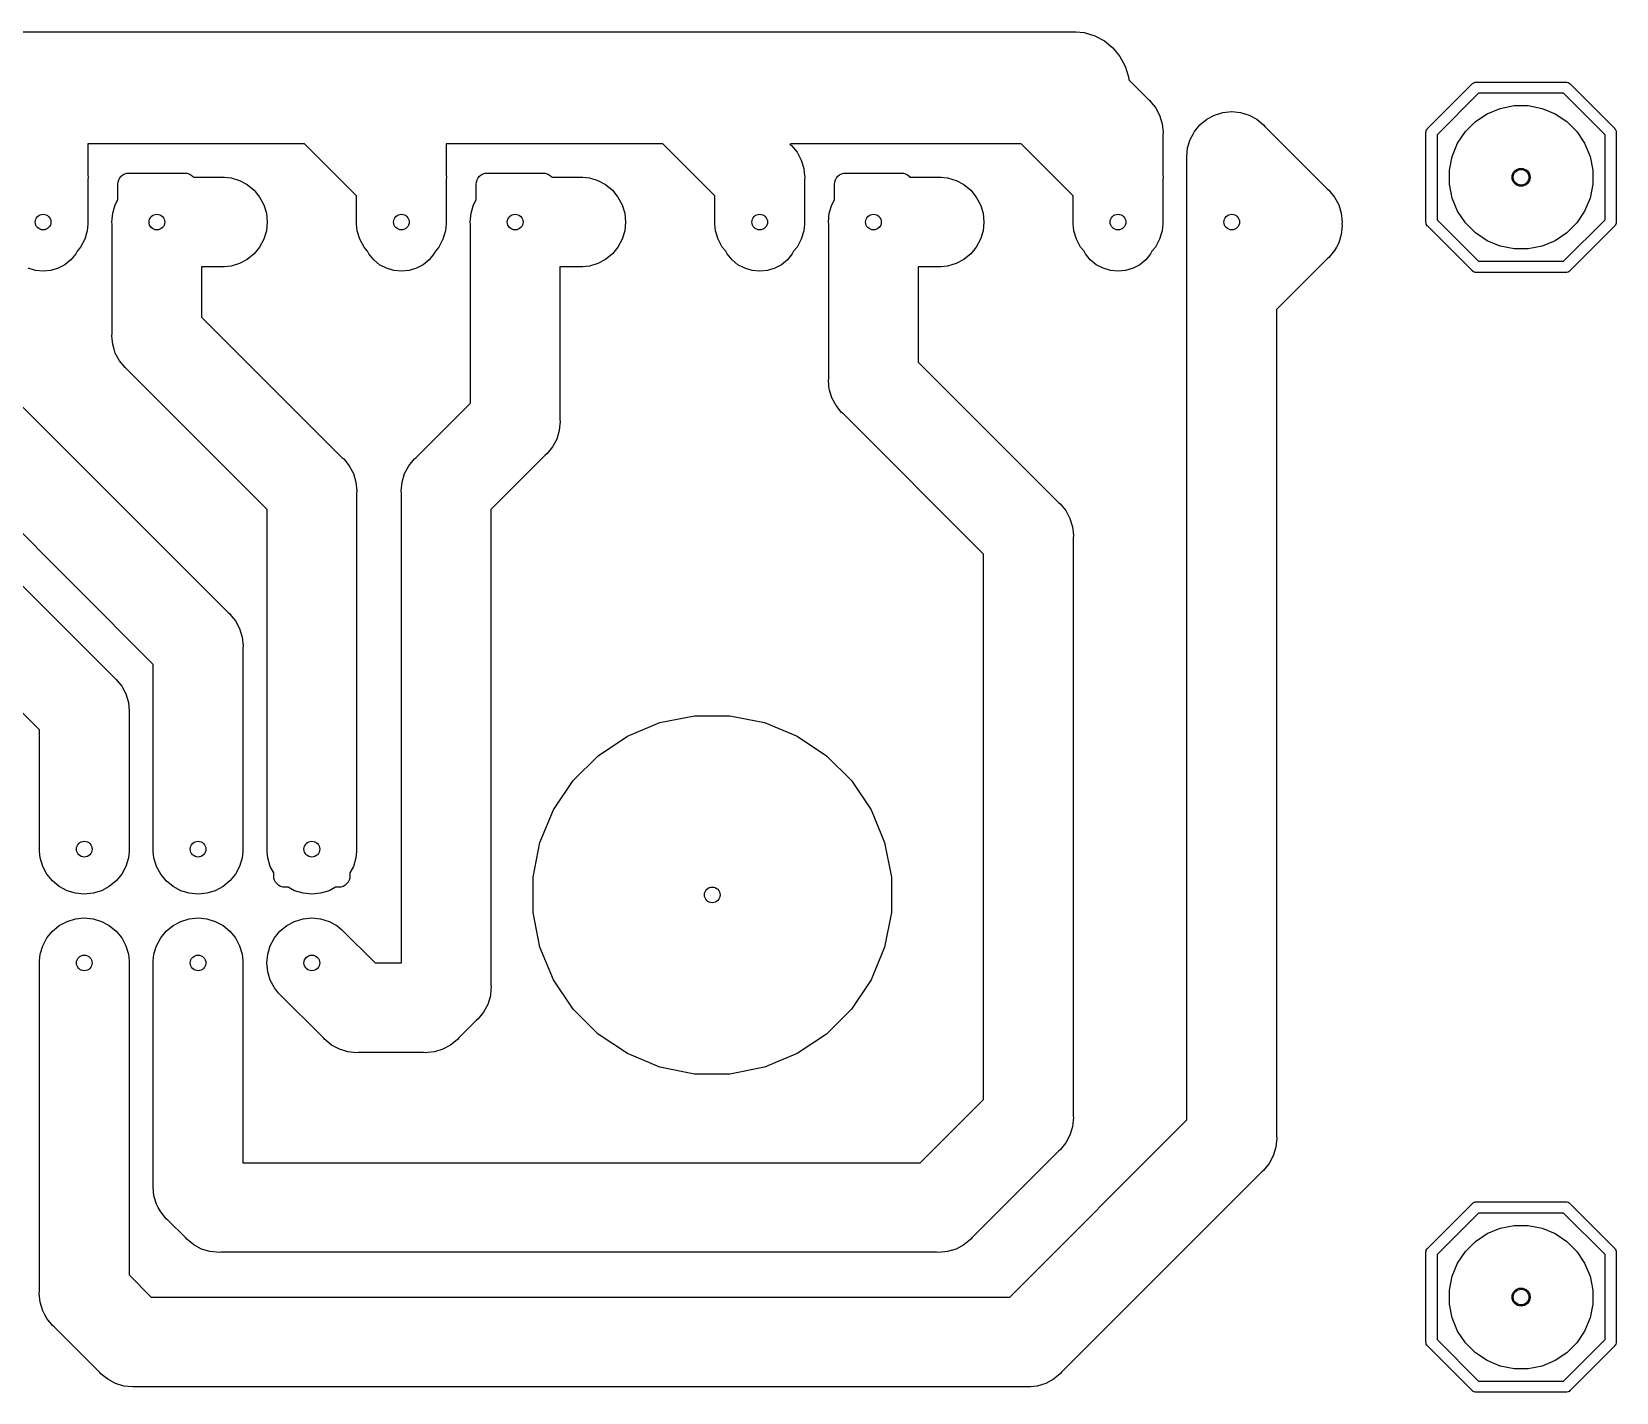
# Model space of a CAD drawing. Extents: x 124.9 to 192.1, y -88.1 to -57.8.
# Drawn here: x 156.75 to 192.13, y -88.13 to -57.75 of the extents above; entities that cross this region are included whole.
import ezdxf

# ---------------------------------------------------------------- set-up
doc = ezdxf.new("R2010")
doc.units = 0
doc.layers.add('BLACK', color=7, linetype='CONTINUOUS')

msp = doc.modelspace()

# ---------------------------------------------------------------- linework, layer by layer
at = {"layer": 'BLACK', "linetype": 'CONTINUOUS'}
for p, q in [((133.939, -57.75), (180.061, -57.75)), ((180.061, -57.75), (180.245, -57.7681)), ((180.245, -57.7681), (180.481, -57.8396)), ((180.481, -57.8396), (180.698, -57.9556)), ((180.698, -57.9556), (180.888, -58.1118)), ((180.888, -58.1118), (181.044, -58.3022)), ((181.044, -58.3022), (181.16, -58.5193)), ((181.16, -58.5193), (181.232, -58.755)), ((181.232, -58.755), (181.239, -58.8246)), ((181.239, -58.8246), (181.672, -59.2582)), ((187.916, -59.9073), (188.907, -58.9159)), ((188.907, -58.9159), (188.911, -58.9112)), ((188.911, -58.9112), (188.916, -58.9073)), ((188.916, -58.9073), (188.93, -58.8956)), ((188.916, -58.9073), (188.916, -58.9073)), ((188.93, -58.8956), (188.952, -58.884)), ((188.952, -58.884), (188.975, -58.8768)), ((188.975, -58.8768), (188.994, -58.875)), ((188.994, -58.875), (189, -58.8744)), ((188.994, -58.875), (188.994, -58.875)), ((189, -58.8744), (189.006, -58.875)), ((189.006, -58.875), (190.994, -58.875)), ((190.994, -58.875), (191, -58.8744)), ((191, -58.8744), (191.006, -58.875)), ((191.006, -58.875), (191.006, -58.875)), ((191.006, -58.875), (191.025, -58.8768)), ((191.025, -58.8768), (191.048, -58.884)), ((191.048, -58.884), (191.07, -58.8956)), ((191.07, -58.8956), (191.089, -58.9112)), ((191.089, -58.9112), (191.093, -58.916)), ((191.093, -58.916), (192.084, -59.9073)), ((181.672, -59.2582), (181.711, -59.2895)), ((181.711, -59.2895), (181.742, -59.3276)), ((181.742, -59.3276), (181.835, -59.4417)), ((189.052, -59.125), (188.125, -60.0518)), ((190.948, -59.125), (189.052, -59.125)), ((189.533, -59.4615), (189.842, -59.4)), ((189.842, -59.4), (190.158, -59.4)), ((190.158, -59.4), (190.467, -59.4615)), ((191.875, -60.0518), (190.948, -59.125)), ((181.835, -59.4417), (181.928, -59.6155)), ((181.928, -59.6155), (181.986, -59.804)), ((182.829, -59.8295), (182.982, -59.7045)), ((182.982, -59.7045), (183.155, -59.6117)), ((183.155, -59.6117), (183.253, -59.5821)), ((183.253, -59.5821), (183.344, -59.5545)), ((183.344, -59.5545), (183.54, -59.5352)), ((183.54, -59.5352), (183.736, -59.5545)), ((183.736, -59.5545), (183.925, -59.6117)), ((183.925, -59.6117), (184.098, -59.7045)), ((184.098, -59.7045), (184.251, -59.8295)), ((188.757, -59.9801), (188.98, -59.7572)), ((188.98, -59.7572), (189.242, -59.5821)), ((189.242, -59.5821), (189.533, -59.4615)), ((190.467, -59.4615), (190.758, -59.5821)), ((190.758, -59.5821), (191.02, -59.7572)), ((191.02, -59.7572), (191.243, -59.9801)), ((181.986, -59.804), (182.005, -60)), ((182.005, -60), (182, -60.0491)), ((182, -60.0491), (182, -60.9509)), ((182.612, -60.1555), (182.682, -60.0245)), ((182.682, -60.0245), (182.705, -59.9817)), ((182.705, -59.9817), (182.829, -59.8295)), ((184.251, -59.8295), (184.282, -59.8676)), ((184.282, -59.8676), (185.672, -61.2582)), ((187.874, -60), (187.877, -59.9755)), ((187.875, -60.0061), (187.874, -60)), ((187.875, -61.9939), (187.875, -60.0061)), ((187.877, -59.9755), (187.884, -59.9519)), ((187.884, -59.9519), (187.896, -59.9302)), ((187.896, -59.9302), (187.907, -59.9159)), ((187.907, -59.9159), (187.911, -59.9112)), ((187.907, -59.9159), (187.907, -59.9159)), ((187.911, -59.9112), (187.916, -59.9073)), ((188.125, -60.0518), (188.125, -61.9482)), ((188.582, -60.2421), (188.757, -59.9801)), ((191.243, -59.9801), (191.418, -60.2421)), ((191.875, -61.9482), (191.875, -60.0518)), ((192.084, -59.9073), (192.089, -59.9112)), ((192.089, -59.9112), (192.093, -59.9159)), ((192.093, -59.9159), (192.093, -59.9159)), ((192.093, -59.9159), (192.1, -59.9245)), ((192.1, -59.9245), (192.104, -59.9302)), ((192.104, -59.9302), (192.116, -59.9519)), ((192.116, -59.9519), (192.123, -59.9755)), ((192.123, -59.9755), (192.125, -59.9939)), ((192.125, -59.9939), (192.125, -59.9939)), ((192.125, -59.9939), (192.126, -60)), ((192.126, -60), (192.125, -60.0061)), ((192.125, -60.0061), (192.125, -61.9939)), ((162.836, -60.25), (158, -60.25)), ((158, -60.25), (158, -60.9509)), ((164, -61.4142), (162.836, -60.25)), ((170.836, -60.25), (166, -60.25)), ((166, -60.25), (166, -60.9509)), ((172, -61.4142), (170.836, -60.25)), ((173.703, -60.25), (173.673, -60.259)), ((173.673, -60.259), (173.711, -60.2895)), ((178.836, -60.25), (173.703, -60.25)), ((173.711, -60.2895), (173.835, -60.4417)), ((173.835, -60.4417), (173.928, -60.6155)), ((180, -61.4142), (178.836, -60.25)), ((182.535, -60.54), (182.554, -60.344)), ((182.554, -60.344), (182.612, -60.1555)), ((188.461, -60.5333), (188.582, -60.2421)), ((191.418, -60.2421), (191.539, -60.5333)), ((173.928, -60.6155), (173.986, -60.804)), ((173.986, -60.804), (173.995, -60.905)), ((182.54, -60.5891), (182.535, -60.54)), ((182.54, -61.9509), (182.54, -60.5891)), ((188.4, -60.8424), (188.461, -60.5333)), ((188.4, -61.1576), (188.4, -60.8424)), ((191.539, -60.5333), (191.6, -60.8424)), ((191.6, -60.8424), (191.6, -61.1576)), ((158, -60.9509), (158.005, -61)), ((158.005, -61), (158, -61.0491)), ((158, -61.0491), (158, -62.0491)), ((158.67, -61.155), (158.675, -61.1062)), ((158.67, -61.5063), (158.67, -61.155)), ((158.675, -61.1062), (158.689, -61.0593)), ((158.689, -61.0593), (158.712, -61.0161)), ((158.712, -61.0161), (158.743, -60.9782)), ((158.743, -60.9782), (158.781, -60.9471)), ((158.781, -60.9471), (158.824, -60.924)), ((158.824, -60.924), (158.871, -60.9098)), ((158.871, -60.9098), (158.92, -60.905)), ((158.92, -60.905), (160.16, -60.905)), ((160.16, -60.905), (160.209, -60.9098)), ((160.209, -60.9098), (160.256, -60.924)), ((160.256, -60.924), (160.299, -60.9471)), ((160.299, -60.9471), (160.337, -60.9782)), ((160.337, -60.9782), (160.355, -61)), ((160.355, -61), (161.049, -61)), ((161.049, -61), (161.196, -61.0145)), ((161.196, -61.0145), (161.385, -61.0717)), ((161.385, -61.0717), (161.558, -61.1645)), ((161.558, -61.1645), (161.711, -61.2895)), ((166, -60.9509), (166.005, -61)), ((166.005, -61), (166, -61.0491)), ((166, -61.0491), (166, -62.0491)), ((166.67, -61.155), (166.675, -61.1062)), ((166.67, -61.5063), (166.67, -61.155)), ((166.675, -61.1062), (166.689, -61.0593)), ((166.689, -61.0593), (166.712, -61.0161)), ((166.712, -61.0161), (166.743, -60.9782)), ((166.743, -60.9782), (166.781, -60.9471)), ((166.781, -60.9471), (166.824, -60.924)), ((166.824, -60.924), (166.871, -60.9098)), ((166.871, -60.9098), (166.92, -60.905)), ((166.92, -60.905), (168.16, -60.905)), ((168.16, -60.905), (168.209, -60.9098)), ((168.209, -60.9098), (168.256, -60.924)), ((168.256, -60.924), (168.299, -60.9471)), ((168.299, -60.9471), (168.337, -60.9782)), ((168.337, -60.9782), (168.355, -61)), ((168.355, -61), (169.049, -61)), ((169.049, -61), (169.196, -61.0145)), ((169.196, -61.0145), (169.385, -61.0717)), ((169.385, -61.0717), (169.558, -61.1645)), ((169.558, -61.1645), (169.711, -61.2895)), ((173.995, -60.905), (174.005, -61)), ((174.005, -61), (174, -61.0491)), ((174, -61.0491), (174, -62.0491)), ((174.67, -61.155), (174.675, -61.1062)), ((174.67, -61.5063), (174.67, -61.155)), ((174.675, -61.1062), (174.689, -61.0593)), ((174.689, -61.0593), (174.712, -61.0161)), ((174.712, -61.0161), (174.743, -60.9782)), ((174.743, -60.9782), (174.781, -60.9471)), ((174.781, -60.9471), (174.824, -60.924)), ((174.824, -60.924), (174.871, -60.9098)), ((174.871, -60.9098), (174.92, -60.905)), ((174.92, -60.905), (176.16, -60.905)), ((176.16, -60.905), (176.209, -60.9098)), ((176.209, -60.9098), (176.256, -60.924)), ((176.256, -60.924), (176.299, -60.9471)), ((176.299, -60.9471), (176.337, -60.9782)), ((176.337, -60.9782), (176.355, -61)), ((176.355, -61), (177.049, -61)), ((177.049, -61), (177.196, -61.0145)), ((177.196, -61.0145), (177.385, -61.0717)), ((177.385, -61.0717), (177.558, -61.1645)), ((177.558, -61.1645), (177.711, -61.2895)), ((182, -60.9509), (182.005, -61)), ((182.005, -61), (182, -61.0491)), ((182, -61.0491), (182, -62.0491)), ((188.461, -61.4667), (188.4, -61.1576)), ((191.6, -61.1576), (191.539, -61.4667)), ((158.612, -61.6155), (158.67, -61.5063)), ((161.711, -61.2895), (161.835, -61.4417)), ((161.835, -61.4417), (161.928, -61.6155)), ((164, -62.0491), (164, -61.4142)), ((166.612, -61.6155), (166.67, -61.5063)), ((169.711, -61.2895), (169.835, -61.4417)), ((169.835, -61.4417), (169.928, -61.6155)), ((172, -62.0491), (172, -61.4142)), ((174.612, -61.6155), (174.67, -61.5063)), ((177.711, -61.2895), (177.835, -61.4417)), ((177.835, -61.4417), (177.928, -61.6155)), ((180, -62.0491), (180, -61.4142)), ((185.672, -61.2582), (185.711, -61.2895)), ((185.711, -61.2895), (185.835, -61.4417)), ((185.835, -61.4417), (185.928, -61.6155)), ((188.582, -61.7579), (188.461, -61.4667)), ((191.539, -61.4667), (191.418, -61.7579)), ((158.535, -62), (158.554, -61.804)), ((158.554, -61.804), (158.612, -61.6155)), ((161.928, -61.6155), (161.986, -61.804)), ((161.986, -61.804), (162.005, -62)), ((166.535, -62), (166.554, -61.804)), ((166.554, -61.804), (166.612, -61.6155)), ((169.928, -61.6155), (169.986, -61.804)), ((169.986, -61.804), (170.005, -62)), ((174.535, -62), (174.554, -61.804)), ((174.554, -61.804), (174.612, -61.6155)), ((177.928, -61.6155), (177.986, -61.804)), ((177.986, -61.804), (178.005, -62)), ((185.928, -61.6155), (185.986, -61.804)), ((185.986, -61.804), (186.005, -62)), ((188.757, -62.0199), (188.582, -61.7579)), ((191.418, -61.7579), (191.243, -62.0199)), ((157.986, -62.196), (157.928, -62.3845)), ((158, -62.0491), (157.986, -62.196)), ((158.54, -62.0491), (158.535, -62)), ((158.54, -64.4909), (158.54, -62.0491)), ((161.986, -62.196), (161.928, -62.3845)), ((162.005, -62), (161.986, -62.196)), ((164.014, -62.196), (164, -62.0491)), ((164.072, -62.3845), (164.014, -62.196)), ((165.986, -62.196), (165.928, -62.3845)), ((166, -62.0491), (165.986, -62.196)), ((166.54, -62.0491), (166.535, -62)), ((166.54, -66.0458), (166.54, -62.0491)), ((169.986, -62.196), (169.928, -62.3845)), ((170.005, -62), (169.986, -62.196)), ((172.014, -62.196), (172, -62.0491)), ((172.072, -62.3845), (172.014, -62.196)), ((173.986, -62.196), (173.928, -62.3845)), ((174, -62.0491), (173.986, -62.196)), ((174.54, -62.0491), (174.535, -62)), ((174.54, -65.4909), (174.54, -62.0491)), ((177.986, -62.196), (177.928, -62.3845)), ((178.005, -62), (177.986, -62.196)), ((180.014, -62.196), (180, -62.0491)), ((180.072, -62.3845), (180.014, -62.196)), ((181.986, -62.196), (181.928, -62.3845)), ((182, -62.0491), (181.986, -62.196)), ((182.535, -62), (182.54, -61.9509)), ((182.54, -62.0491), (182.535, -62)), ((182.54, -63.4909), (182.54, -62.0491)), ((186.005, -62.08), (185.986, -62.276)), ((186.005, -62), (186.001, -62.04)), ((186.001, -62.04), (186.005, -62.08)), ((187.874, -62), (187.875, -61.9939)), ((187.875, -62.0061), (187.874, -62)), ((187.877, -62.0245), (187.875, -62.0061)), ((187.875, -62.0061), (187.875, -62.0061)), ((187.884, -62.0481), (187.877, -62.0245)), ((187.896, -62.0698), (187.884, -62.0481)), ((187.911, -62.0888), (187.896, -62.0698)), ((187.916, -62.0927), (187.911, -62.0888)), ((188.907, -63.0841), (187.916, -62.0927)), ((188.125, -61.9482), (189.052, -62.875)), ((188.98, -62.2428), (188.757, -62.0199)), ((189.242, -62.4179), (188.98, -62.2428)), ((191.02, -62.2428), (190.758, -62.4179)), ((190.948, -62.875), (191.875, -61.9482)), ((191.243, -62.0199), (191.02, -62.2428)), ((192.084, -62.0927), (191.093, -63.084)), ((192.089, -62.0888), (192.084, -62.0927)), ((192.093, -62.0841), (192.089, -62.0888)), ((192.104, -62.0698), (192.093, -62.0841)), ((192.093, -62.0841), (192.093, -62.0841)), ((192.115, -62.0491), (192.104, -62.0698)), ((192.116, -62.0481), (192.115, -62.0491)), ((192.123, -62.0245), (192.116, -62.0481)), ((192.125, -62.0061), (192.123, -62.0245)), ((192.125, -61.9939), (192.126, -62)), ((192.126, -62), (192.125, -62.0061)), ((192.125, -62.0061), (192.125, -62.0061)), ((157.835, -62.5583), (157.758, -62.6531)), ((157.928, -62.3845), (157.835, -62.5583)), ((161.835, -62.5583), (161.711, -62.7105)), ((161.928, -62.3845), (161.835, -62.5583)), ((164.165, -62.5583), (164.072, -62.3845)), ((164.242, -62.6531), (164.165, -62.5583)), ((165.835, -62.5583), (165.758, -62.6531)), ((165.928, -62.3845), (165.835, -62.5583)), ((169.835, -62.5583), (169.711, -62.7105)), ((169.928, -62.3845), (169.835, -62.5583)), ((172.165, -62.5583), (172.072, -62.3845)), ((172.242, -62.6531), (172.165, -62.5583)), ((173.835, -62.5583), (173.758, -62.6531)), ((173.928, -62.3845), (173.835, -62.5583)), ((177.835, -62.5583), (177.711, -62.7105)), ((177.928, -62.3845), (177.835, -62.5583)), ((180.165, -62.5583), (180.072, -62.3845)), ((180.242, -62.6531), (180.165, -62.5583)), ((181.835, -62.5583), (181.758, -62.6531)), ((181.928, -62.3845), (181.835, -62.5583)), ((185.878, -62.5595), (185.835, -62.6383)), ((185.928, -62.4645), (185.878, -62.5595)), ((185.986, -62.276), (185.928, -62.4645)), ((189.533, -62.5385), (189.242, -62.4179)), ((189.842, -62.6), (189.533, -62.5385)), ((190.158, -62.6), (189.842, -62.6)), ((190.467, -62.5385), (190.158, -62.6)), ((190.758, -62.4179), (190.467, -62.5385)), ((157.486, -62.9519), (157.335, -63.0327)), ((157.618, -62.8432), (157.486, -62.9519)), ((157.727, -62.7107), (157.618, -62.8432)), ((157.758, -62.6531), (157.727, -62.7107)), ((161.385, -62.9283), (161.196, -62.9855)), ((161.558, -62.8355), (161.385, -62.9283)), ((161.711, -62.7105), (161.558, -62.8355)), ((164.273, -62.7107), (164.242, -62.6531)), ((164.382, -62.8432), (164.273, -62.7107)), ((164.514, -62.9519), (164.382, -62.8432)), ((164.665, -63.0327), (164.514, -62.9519)), ((165.486, -62.9519), (165.335, -63.0327)), ((165.618, -62.8432), (165.486, -62.9519)), ((165.727, -62.7107), (165.618, -62.8432)), ((165.758, -62.6531), (165.727, -62.7107)), ((169.385, -62.9283), (169.196, -62.9855)), ((169.558, -62.8355), (169.385, -62.9283)), ((169.711, -62.7105), (169.558, -62.8355)), ((172.273, -62.7107), (172.242, -62.6531)), ((172.382, -62.8432), (172.273, -62.7107)), ((172.514, -62.9519), (172.382, -62.8432)), ((172.665, -63.0327), (172.514, -62.9519)), ((173.486, -62.9519), (173.335, -63.0327)), ((173.618, -62.8432), (173.486, -62.9519)), ((173.727, -62.7107), (173.618, -62.8432)), ((173.758, -62.6531), (173.727, -62.7107)), ((177.385, -62.9283), (177.196, -62.9855)), ((177.558, -62.8355), (177.385, -62.9283)), ((177.711, -62.7105), (177.558, -62.8355)), ((180.273, -62.7107), (180.242, -62.6531)), ((180.382, -62.8432), (180.273, -62.7107)), ((180.514, -62.9519), (180.382, -62.8432)), ((180.665, -63.0327), (180.514, -62.9519)), ((181.486, -62.9519), (181.335, -63.0327)), ((181.618, -62.8432), (181.486, -62.9519)), ((181.727, -62.7107), (181.618, -62.8432)), ((181.758, -62.6531), (181.727, -62.7107)), ((185.672, -62.8218), (184.54, -63.9542)), ((185.711, -62.7905), (185.672, -62.8218)), ((185.835, -62.6383), (185.711, -62.7905)), ((189.052, -62.875), (190.948, -62.875)), ((156.829, -63.0824), (156.665, -63.0327)), ((157, -63.0992), (156.829, -63.0824)), ((157.171, -63.0824), (157, -63.0992)), ((157.335, -63.0327), (157.171, -63.0824)), ((161.049, -63), (160.54, -63)), ((160.54, -63), (160.54, -64.1258)), ((161.196, -62.9855), (161.049, -63)), ((164.829, -63.0824), (164.665, -63.0327)), ((165, -63.0992), (164.829, -63.0824)), ((165.171, -63.0824), (165, -63.0992)), ((165.335, -63.0327), (165.171, -63.0824)), ((169.049, -63), (168.54, -63)), ((168.54, -63), (168.54, -66.4109)), ((169.196, -62.9855), (169.049, -63)), ((172.829, -63.0824), (172.665, -63.0327)), ((173, -63.0992), (172.829, -63.0824)), ((173.171, -63.0824), (173, -63.0992)), ((173.335, -63.0327), (173.171, -63.0824)), ((177.049, -63), (176.54, -63)), ((176.54, -63), (176.54, -65.1258)), ((177.196, -62.9855), (177.049, -63)), ((180.829, -63.0824), (180.665, -63.0327)), ((181, -63.0992), (180.829, -63.0824)), ((181.171, -63.0824), (181, -63.0992)), ((181.335, -63.0327), (181.171, -63.0824)), ((188.911, -63.0888), (188.907, -63.0841)), ((188.916, -63.0927), (188.911, -63.0888)), ((188.924, -63.0992), (188.916, -63.0927)), ((188.916, -63.0927), (188.916, -63.0927)), ((188.93, -63.1044), (188.924, -63.0992)), ((188.952, -63.116), (188.93, -63.1044)), ((188.975, -63.1232), (188.952, -63.116)), ((188.994, -63.125), (188.975, -63.1232)), ((189, -63.1256), (188.994, -63.125)), ((188.994, -63.125), (188.994, -63.125)), ((189.006, -63.125), (189, -63.1256)), ((190.994, -63.125), (189.006, -63.125)), ((191, -63.1256), (190.994, -63.125)), ((191.006, -63.125), (191, -63.1256)), ((191.025, -63.1232), (191.006, -63.125)), ((191.006, -63.125), (191.006, -63.125)), ((191.048, -63.116), (191.025, -63.1232)), ((191.07, -63.1044), (191.048, -63.116)), ((191.089, -63.0888), (191.07, -63.1044)), ((191.093, -63.084), (191.089, -63.0888)), ((182.535, -63.54), (182.54, -63.4909)), ((182.54, -63.5891), (182.535, -63.54)), ((182.54, -82.0458), (182.54, -63.5891)), ((184.54, -63.9542), (184.54, -82.4109)), ((154.742, -64.3276), (161.132, -70.7182)), ((160.54, -64.1258), (163.672, -67.2582)), ((158.535, -64.54), (158.54, -64.4909)), ((158.554, -64.736), (158.535, -64.54)), ((158.585, -64.8355), (158.554, -64.736)), ((158.612, -64.9245), (158.585, -64.8355)), ((158.705, -65.0983), (158.612, -64.9245)), ((158.829, -65.2505), (158.705, -65.0983)), ((158.868, -65.2818), (158.829, -65.2505)), ((162, -68.4142), (158.868, -65.2818)), ((176.54, -65.1258), (179.672, -68.2582)), ((174.535, -65.54), (174.54, -65.4909)), ((174.554, -65.736), (174.535, -65.54)), ((174.559, -65.7495), (174.554, -65.736)), ((174.612, -65.9245), (174.559, -65.7495)), ((159.46, -71.8742), (153.586, -66)), ((165.328, -67.2582), (166.54, -66.0458)), ((174.705, -66.0983), (174.612, -65.9245)), ((174.829, -66.2505), (174.705, -66.0983)), ((168.54, -66.5091), (168.526, -66.656)), ((168.54, -66.4109), (168.545, -66.46)), ((168.545, -66.46), (168.54, -66.5091)), ((174.868, -66.2818), (174.829, -66.2505)), ((178, -69.4142), (174.868, -66.2818)), ((168.468, -66.8445), (168.375, -67.0183)), ((168.526, -66.656), (168.468, -66.8445)), ((168.212, -67.2018), (167, -68.4142)), ((168.251, -67.1705), (168.212, -67.2018)), ((168.375, -67.0183), (168.251, -67.1705)), ((153.742, -67.3276), (158.592, -72.1782)), ((163.672, -67.2582), (163.711, -67.2895)), ((163.711, -67.2895), (163.835, -67.4417)), ((163.835, -67.4417), (163.898, -67.5583)), ((163.898, -67.5583), (163.928, -67.6155)), ((165.072, -67.6155), (165.165, -67.4417)), ((165.165, -67.4417), (165.289, -67.2895)), ((165.289, -67.2895), (165.328, -67.2582)), ((163.928, -67.6155), (163.986, -67.804)), ((163.986, -67.804), (164.005, -68)), ((164.995, -68), (165.014, -67.804)), ((165.014, -67.804), (165.072, -67.6155)), ((165.072, -67.6155), (165.072, -67.6155)), ((164.005, -68), (164, -68.0491)), ((164, -68.0491), (164, -76.0491)), ((165, -68.0491), (164.995, -68)), ((165, -78.54), (165, -68.0491)), ((179.672, -68.2582), (179.711, -68.2895)), ((162, -76.0491), (162, -68.4142)), ((167, -68.4142), (167, -79.0309)), ((179.711, -68.2895), (179.835, -68.4417)), ((179.835, -68.4417), (179.898, -68.5583)), ((179.898, -68.5583), (179.928, -68.6155)), ((179.928, -68.6155), (179.986, -68.804)), ((179.986, -68.804), (180.005, -69)), ((156.92, -73.3342), (152.586, -69)), ((180.005, -69), (180, -69.0491)), ((180, -69.0491), (180, -81.9509)), ((178, -81.5858), (178, -69.4142)), ((161.132, -70.7182), (161.171, -70.7495)), ((161.171, -70.7495), (161.202, -70.7876)), ((161.202, -70.7876), (161.295, -70.9017)), ((161.295, -70.9017), (161.388, -71.0755)), ((161.388, -71.0755), (161.446, -71.264)), ((161.446, -71.264), (161.465, -71.46)), ((161.465, -71.46), (161.46, -71.5091)), ((161.46, -71.5091), (161.46, -76.0491)), ((159.46, -76.0491), (159.46, -71.8742)), ((158.592, -72.1782), (158.631, -72.2095)), ((158.631, -72.2095), (158.662, -72.2476)), ((158.662, -72.2476), (158.755, -72.3617)), ((158.755, -72.3617), (158.848, -72.5355)), ((158.848, -72.5355), (158.906, -72.724)), ((158.906, -72.724), (158.925, -72.92)), ((158.925, -72.92), (158.92, -72.9691)), ((158.92, -72.9691), (158.92, -76.0491)), ((170.045, -73.4752), (170.773, -73.1737)), ((170.773, -73.1737), (171.546, -73.02)), ((171.546, -73.02), (172.334, -73.02)), ((172.334, -73.02), (173.107, -73.1737)), ((173.107, -73.1737), (173.835, -73.4752)), ((156.92, -76.0491), (156.92, -73.3342)), ((169.39, -73.913), (170.045, -73.4752)), ((173.835, -73.4752), (174.49, -73.913)), ((168.833, -74.4701), (169.39, -73.913)), ((174.49, -73.913), (175.047, -74.4701)), ((168.395, -75.1253), (168.833, -74.4701)), ((175.047, -74.4701), (175.485, -75.1253)), ((168.094, -75.8532), (168.395, -75.1253)), ((175.485, -75.1253), (175.786, -75.8532)), ((156.934, -76.196), (156.92, -76.0491)), ((158.92, -76.0491), (158.906, -76.196)), ((159.474, -76.196), (159.46, -76.0491)), ((161.46, -76.0491), (161.446, -76.196)), ((162.014, -76.196), (162, -76.0491)), ((164, -76.0491), (163.986, -76.196)), ((167.94, -76.626), (168.094, -75.8532)), ((175.786, -75.8532), (175.94, -76.626)), ((156.992, -76.3845), (156.934, -76.196)), ((157.085, -76.5583), (156.992, -76.3845)), ((158.848, -76.3845), (158.755, -76.5583)), ((158.906, -76.196), (158.848, -76.3845)), ((159.532, -76.3845), (159.474, -76.196)), ((159.625, -76.5583), (159.532, -76.3845)), ((161.388, -76.3845), (161.295, -76.5583)), ((161.446, -76.196), (161.388, -76.3845)), ((162.072, -76.3845), (162.014, -76.196)), ((162.15, -76.5311), (162.072, -76.3845)), ((163.928, -76.3845), (163.85, -76.5311)), ((163.986, -76.196), (163.928, -76.3845)), ((157.209, -76.7105), (157.085, -76.5583)), ((157.362, -76.8355), (157.209, -76.7105)), ((158.631, -76.7105), (158.478, -76.8355)), ((158.755, -76.5583), (158.631, -76.7105)), ((159.749, -76.7105), (159.625, -76.5583)), ((159.902, -76.8355), (159.749, -76.7105)), ((161.171, -76.7105), (161.018, -76.8355)), ((161.295, -76.5583), (161.171, -76.7105)), ((162.15, -76.6), (162.15, -76.5311)), ((162.155, -76.6488), (162.15, -76.6)), ((162.169, -76.6957), (162.155, -76.6488)), ((162.192, -76.7389), (162.169, -76.6957)), ((162.223, -76.7768), (162.192, -76.7389)), ((163.808, -76.7389), (163.777, -76.7768)), ((163.831, -76.6957), (163.808, -76.7389)), ((163.845, -76.6488), (163.831, -76.6957)), ((163.85, -76.6), (163.845, -76.6488)), ((163.85, -76.5311), (163.85, -76.6)), ((167.94, -77.414), (167.94, -76.626)), ((175.94, -76.626), (175.94, -77.414)), ((157.535, -76.9283), (157.362, -76.8355)), ((157.724, -76.9855), (157.535, -76.9283)), ((157.92, -77.0048), (157.724, -76.9855)), ((158.116, -76.9855), (157.92, -77.0048)), ((158.305, -76.9283), (158.116, -76.9855)), ((158.478, -76.8355), (158.305, -76.9283)), ((160.075, -76.9283), (159.902, -76.8355)), ((160.264, -76.9855), (160.075, -76.9283)), ((160.46, -77.0048), (160.264, -76.9855)), ((160.656, -76.9855), (160.46, -77.0048)), ((160.845, -76.9283), (160.656, -76.9855)), ((161.018, -76.8355), (160.845, -76.9283)), ((162.261, -76.8079), (162.223, -76.7768)), ((162.304, -76.831), (162.261, -76.8079)), ((162.351, -76.8452), (162.304, -76.831)), ((162.4, -76.85), (162.351, -76.8452)), ((162.469, -76.85), (162.4, -76.85)), ((162.615, -76.9283), (162.469, -76.85)), ((162.804, -76.9855), (162.615, -76.9283)), ((163, -77.0048), (162.804, -76.9855)), ((163.196, -76.9855), (163, -77.0048)), ((163.385, -76.9283), (163.196, -76.9855)), ((163.531, -76.85), (163.385, -76.9283)), ((163.6, -76.85), (163.531, -76.85)), ((163.649, -76.8452), (163.6, -76.85)), ((163.696, -76.831), (163.649, -76.8452)), ((163.739, -76.8079), (163.696, -76.831)), ((163.777, -76.7768), (163.739, -76.8079)), ((168.094, -78.1868), (167.94, -77.414)), ((175.94, -77.414), (175.786, -78.1868)), ((157.085, -77.9817), (157.209, -77.8295)), ((157.209, -77.8295), (157.362, -77.7045)), ((157.362, -77.7045), (157.535, -77.6117)), ((157.535, -77.6117), (157.724, -77.5545)), ((157.724, -77.5545), (157.92, -77.5352)), ((157.92, -77.5352), (158.116, -77.5545)), ((158.116, -77.5545), (158.305, -77.6117)), ((158.305, -77.6117), (158.478, -77.7045)), ((158.478, -77.7045), (158.631, -77.8295)), ((158.631, -77.8295), (158.755, -77.9817)), ((159.625, -77.9817), (159.749, -77.8295)), ((159.749, -77.8295), (159.902, -77.7045)), ((159.902, -77.7045), (160.075, -77.6117)), ((160.075, -77.6117), (160.264, -77.5545)), ((160.264, -77.5545), (160.46, -77.5352)), ((160.46, -77.5352), (160.656, -77.5545)), ((160.656, -77.5545), (160.845, -77.6117)), ((160.845, -77.6117), (161.018, -77.7045)), ((161.018, -77.7045), (161.171, -77.8295)), ((161.171, -77.8295), (161.295, -77.9817)), ((162.165, -77.9817), (162.289, -77.8295)), ((162.289, -77.8295), (162.442, -77.7045)), ((162.442, -77.7045), (162.615, -77.6117)), ((162.615, -77.6117), (162.804, -77.5545)), ((162.804, -77.5545), (163, -77.5352)), ((163, -77.5352), (163.196, -77.5545)), ((163.196, -77.5545), (163.385, -77.6117)), ((163.385, -77.6117), (163.558, -77.7045)), ((163.558, -77.7045), (163.672, -77.7982)), ((163.672, -77.7982), (164.414, -78.54)), ((156.934, -78.344), (156.992, -78.1555)), ((156.992, -78.1555), (157.085, -77.9817)), ((158.755, -77.9817), (158.848, -78.1555)), ((158.848, -78.1555), (158.906, -78.344)), ((159.474, -78.344), (159.532, -78.1555)), ((159.532, -78.1555), (159.625, -77.9817)), ((161.295, -77.9817), (161.388, -78.1555)), ((161.388, -78.1555), (161.446, -78.344)), ((162.014, -78.344), (162.072, -78.1555)), ((162.072, -78.1555), (162.165, -77.9817)), ((168.395, -78.9147), (168.094, -78.1868)), ((175.786, -78.1868), (175.485, -78.9147)), ((156.92, -78.4909), (156.934, -78.344)), ((156.92, -85.8709), (156.92, -78.4909)), ((158.906, -78.344), (158.92, -78.4909)), ((158.92, -78.4909), (158.92, -85.5058)), ((159.46, -78.4909), (159.474, -78.344)), ((159.46, -83.4909), (159.46, -78.4909)), ((161.446, -78.344), (161.46, -78.4909)), ((161.46, -78.4909), (161.46, -83)), ((161.995, -78.54), (162.014, -78.344)), ((162.014, -78.736), (161.995, -78.54)), ((164.414, -78.54), (165, -78.54)), ((162.072, -78.9245), (162.014, -78.736)), ((162.165, -79.0983), (162.072, -78.9245)), ((162.258, -79.2124), (162.165, -79.0983)), ((163.258, -80.2124), (162.258, -79.2124)), ((167, -79.1291), (166.986, -79.276)), ((167, -79.0309), (167.005, -79.08)), ((167.005, -79.08), (167, -79.1291)), ((167, -79.1291), (167, -79.1291)), ((168.833, -79.5699), (168.395, -78.9147)), ((175.485, -78.9147), (175.047, -79.5699)), ((166.928, -79.4645), (166.835, -79.6383)), ((166.986, -79.276), (166.928, -79.4645)), ((169.39, -80.127), (168.833, -79.5699)), ((175.047, -79.5699), (174.49, -80.127)), ((166.672, -79.8218), (166.282, -80.2124)), ((166.711, -79.7905), (166.672, -79.8218)), ((166.835, -79.6383), (166.711, -79.7905)), ((163.289, -80.2505), (163.258, -80.2124)), ((163.328, -80.2818), (163.289, -80.2505)), ((163.442, -80.3755), (163.328, -80.2818)), ((163.328, -80.2818), (163.328, -80.2818)), ((166.251, -80.2505), (166.098, -80.3755)), ((166.282, -80.2124), (166.251, -80.2505)), ((170.045, -80.5648), (169.39, -80.127)), ((174.49, -80.127), (173.835, -80.5648)), ((163.615, -80.4683), (163.442, -80.3755)), ((163.804, -80.5255), (163.615, -80.4683)), ((164, -80.5448), (163.804, -80.5255)), ((164.049, -80.54), (164, -80.5448)), ((165.491, -80.54), (164.049, -80.54)), ((165.54, -80.5448), (165.491, -80.54)), ((165.589, -80.54), (165.54, -80.5448)), ((165.736, -80.5255), (165.589, -80.54)), ((165.925, -80.4683), (165.736, -80.5255)), ((166.098, -80.3755), (165.925, -80.4683)), ((170.773, -80.8663), (170.045, -80.5648)), ((173.835, -80.5648), (173.107, -80.8663)), ((171.546, -81.02), (170.773, -80.8663)), ((172.334, -81.02), (171.546, -81.02)), ((173.107, -80.8663), (172.334, -81.02)), ((176.586, -83), (178, -81.5858)), ((178.586, -86), (182.54, -82.0458)), ((180, -82.0491), (179.986, -82.196)), ((180, -81.9509), (180.005, -82)), ((180.005, -82), (180, -82.0491)), ((180, -82.0491), (180, -82.0491)), ((179.928, -82.3845), (179.835, -82.5583)), ((179.986, -82.196), (179.928, -82.3845)), ((184.54, -82.4109), (184.545, -82.46)), ((179.672, -82.7418), (177.742, -84.6724)), ((179.711, -82.7105), (179.672, -82.7418)), ((179.835, -82.5583), (179.711, -82.7105)), ((184.526, -82.656), (184.468, -82.8445)), ((184.54, -82.5091), (184.526, -82.656)), ((184.545, -82.46), (184.54, -82.5091)), ((184.54, -82.5091), (184.54, -82.5091)), ((161.46, -83), (176.586, -83)), ((184.375, -83.0183), (184.251, -83.1705)), ((184.468, -82.8445), (184.375, -83.0183)), ((159.455, -83.54), (159.46, -83.4909)), ((184.212, -83.2018), (179.742, -87.6724)), ((184.251, -83.1705), (184.212, -83.2018)), ((159.474, -83.736), (159.455, -83.54)), ((159.532, -83.9245), (159.474, -83.736)), ((159.572, -84), (159.532, -83.9245)), ((159.625, -84.0983), (159.572, -84)), ((159.749, -84.2505), (159.625, -84.0983)), ((187.916, -84.9073), (188.907, -83.9159)), ((189.052, -84.125), (188.125, -85.0518)), ((188.907, -83.9159), (188.911, -83.9112)), ((188.911, -83.9112), (188.916, -83.9073)), ((188.916, -83.9073), (188.93, -83.8956)), ((188.916, -83.9073), (188.916, -83.9073)), ((188.93, -83.8956), (188.952, -83.884)), ((188.952, -83.884), (188.975, -83.8768)), ((188.975, -83.8768), (188.994, -83.875)), ((188.994, -83.875), (189, -83.8744)), ((188.994, -83.875), (188.994, -83.875)), ((189, -83.8744), (189.006, -83.875)), ((189.006, -83.875), (190.994, -83.875)), ((190.948, -84.125), (189.052, -84.125)), ((191.875, -85.0518), (190.948, -84.125)), ((190.994, -83.875), (191, -83.8744)), ((191, -83.8744), (191.006, -83.875)), ((191.006, -83.875), (191.006, -83.875)), ((191.006, -83.875), (191.025, -83.8768)), ((191.025, -83.8768), (191.048, -83.884)), ((191.048, -83.884), (191.07, -83.8956)), ((191.07, -83.8956), (191.089, -83.9112)), ((191.089, -83.9112), (191.093, -83.916)), ((191.093, -83.916), (192.084, -84.9073)), ((159.788, -84.2818), (159.749, -84.2505)), ((160.178, -84.6724), (159.788, -84.2818)), ((189.242, -84.5821), (189.533, -84.4615)), ((189.533, -84.4615), (189.842, -84.4)), ((189.842, -84.4), (190.158, -84.4)), ((190.158, -84.4), (190.467, -84.4615)), ((190.467, -84.4615), (190.758, -84.5821)), ((160.209, -84.7105), (160.178, -84.6724)), ((160.362, -84.8355), (160.209, -84.7105)), ((160.535, -84.9283), (160.362, -84.8355)), ((177.558, -84.8355), (177.385, -84.9283)), ((177.711, -84.7105), (177.558, -84.8355)), ((177.742, -84.6724), (177.711, -84.7105)), ((187.907, -84.9159), (187.911, -84.9112)), ((187.911, -84.9112), (187.916, -84.9073)), ((188.757, -84.9801), (188.98, -84.7572)), ((188.98, -84.7572), (189.242, -84.5821)), ((190.758, -84.5821), (191.02, -84.7572)), ((191.02, -84.7572), (191.243, -84.9801)), ((192.084, -84.9073), (192.089, -84.9112)), ((192.089, -84.9112), (192.093, -84.9159)), ((160.724, -84.9855), (160.535, -84.9283)), ((160.871, -85), (160.724, -84.9855)), ((160.92, -85.0048), (160.871, -85)), ((160.871, -85), (160.871, -85)), ((160.969, -85), (160.92, -85.0048)), ((176.951, -85), (160.969, -85)), ((177, -85.0048), (176.951, -85)), ((177.049, -85), (177, -85.0048)), ((177.134, -84.9917), (177.049, -85)), ((177.196, -84.9855), (177.134, -84.9917)), ((177.385, -84.9283), (177.196, -84.9855)), ((177.196, -84.9855), (177.196, -84.9855)), ((187.874, -85), (187.877, -84.9755)), ((187.875, -85.0061), (187.874, -85)), ((187.875, -86.9939), (187.875, -85.0061)), ((187.877, -84.9755), (187.884, -84.9519)), ((187.884, -84.9519), (187.896, -84.9302)), ((187.896, -84.9302), (187.907, -84.9159)), ((187.907, -84.9159), (187.907, -84.9159)), ((188.125, -85.0518), (188.125, -86.9482)), ((188.461, -85.5333), (188.582, -85.2421)), ((188.582, -85.2421), (188.757, -84.9801)), ((191.243, -84.9801), (191.418, -85.2421)), ((191.418, -85.2421), (191.539, -85.5333)), ((191.875, -86.9482), (191.875, -85.0518)), ((192.093, -84.9159), (192.093, -84.9159)), ((192.093, -84.9159), (192.103, -84.9283)), ((192.103, -84.9283), (192.104, -84.9302)), ((192.104, -84.9302), (192.116, -84.9519)), ((192.116, -84.9519), (192.123, -84.9755)), ((192.123, -84.9755), (192.125, -84.9939)), ((192.125, -84.9939), (192.125, -84.9939)), ((192.125, -84.9939), (192.126, -85)), ((192.126, -85), (192.125, -85.0061)), ((192.125, -85.0061), (192.125, -86.9939)), ((158.92, -85.5058), (159.414, -86)), ((188.4, -85.8424), (188.461, -85.5333)), ((191.539, -85.5333), (191.6, -85.8424)), ((156.915, -85.92), (156.92, -85.8709)), ((156.934, -86.116), (156.915, -85.92)), ((188.4, -86.1576), (188.4, -85.8424)), ((191.6, -85.8424), (191.6, -86.1576)), ((156.992, -86.3045), (156.934, -86.116)), ((157.034, -86.3846), (156.992, -86.3045)), ((159.414, -86), (178.586, -86)), ((188.461, -86.4667), (188.4, -86.1576)), ((191.6, -86.1576), (191.539, -86.4667)), ((157.085, -86.4783), (157.034, -86.3846)), ((157.209, -86.6305), (157.085, -86.4783)), ((157.248, -86.6618), (157.209, -86.6305)), ((158.258, -87.6724), (157.248, -86.6618)), ((188.582, -86.7579), (188.461, -86.4667)), ((191.539, -86.4667), (191.418, -86.7579)), ((187.874, -87), (187.875, -86.9939)), ((187.875, -87.0061), (187.874, -87)), ((187.877, -87.0245), (187.875, -87.0061)), ((187.875, -87.0061), (187.875, -87.0061)), ((187.884, -87.0481), (187.877, -87.0245)), ((188.125, -86.9482), (189.052, -87.875)), ((188.757, -87.0199), (188.582, -86.7579)), ((188.98, -87.2428), (188.757, -87.0199)), ((190.948, -87.875), (191.875, -86.9482)), ((191.243, -87.0199), (191.02, -87.2428)), ((191.418, -86.7579), (191.243, -87.0199)), ((192.123, -87.0245), (192.116, -87.0481)), ((192.125, -87.0061), (192.123, -87.0245)), ((192.125, -86.9939), (192.126, -87)), ((192.126, -87), (192.125, -87.0061)), ((192.125, -87.0061), (192.125, -87.0061)), ((187.896, -87.0698), (187.884, -87.0481)), ((187.911, -87.0888), (187.896, -87.0698)), ((187.916, -87.0927), (187.911, -87.0888)), ((188.907, -88.0841), (187.916, -87.0927)), ((189.242, -87.4179), (188.98, -87.2428)), ((191.02, -87.2428), (190.758, -87.4179)), ((192.084, -87.0927), (191.093, -88.084)), ((192.089, -87.0888), (192.084, -87.0927)), ((192.093, -87.0841), (192.089, -87.0888)), ((192.104, -87.0698), (192.093, -87.0841)), ((192.093, -87.0841), (192.093, -87.0841)), ((192.116, -87.0481), (192.104, -87.0698)), ((158.289, -87.7105), (158.258, -87.6724)), ((158.328, -87.7418), (158.289, -87.7105)), ((158.442, -87.8355), (158.328, -87.7418)), ((158.328, -87.7418), (158.328, -87.7418)), ((179.711, -87.7105), (179.558, -87.8355)), ((179.742, -87.6724), (179.711, -87.7105)), ((189.533, -87.5385), (189.242, -87.4179)), ((189.842, -87.6), (189.533, -87.5385)), ((190.158, -87.6), (189.842, -87.6)), ((190.467, -87.5385), (190.158, -87.6)), ((190.758, -87.4179), (190.467, -87.5385)), ((158.615, -87.9283), (158.442, -87.8355)), ((158.804, -87.9855), (158.615, -87.9283)), ((159, -88.0048), (158.804, -87.9855)), ((159.049, -88), (159, -88.0048)), ((178.951, -88), (159.049, -88)), ((179, -88.0048), (178.951, -88)), ((179.049, -88), (179, -88.0048)), ((179.196, -87.9855), (179.049, -88)), ((179.385, -87.9283), (179.196, -87.9855)), ((179.558, -87.8355), (179.385, -87.9283)), ((188.911, -88.0888), (188.907, -88.0841)), ((188.916, -88.0927), (188.911, -88.0888)), ((188.93, -88.1044), (188.916, -88.0927)), ((188.916, -88.0927), (188.916, -88.0927)), ((189.052, -87.875), (190.948, -87.875)), ((191.089, -88.0888), (191.07, -88.1044)), ((191.093, -88.084), (191.089, -88.0888)), ((188.952, -88.116), (188.93, -88.1044)), ((188.975, -88.1232), (188.952, -88.116)), ((188.994, -88.125), (188.975, -88.1232)), ((189, -88.1256), (188.994, -88.125)), ((188.994, -88.125), (188.994, -88.125)), ((189.006, -88.125), (189, -88.1256)), ((190.994, -88.125), (189.006, -88.125)), ((191, -88.1256), (190.994, -88.125)), ((191.006, -88.125), (191, -88.1256)), ((191.025, -88.1232), (191.006, -88.125)), ((191.006, -88.125), (191.006, -88.125)), ((191.048, -88.116), (191.025, -88.1232)), ((191.07, -88.1044), (191.048, -88.116))]:
    msp.add_line(p, q, dxfattribs=at)
at = {"layer": 'BLACK'}
for centre, radius in [((190, -61), 0.2), ((190, -61), 0.175), ((157, -62), 0.175), ((159.54, -62), 0.175), ((165, -62), 0.175), ((167.54, -62), 0.175), ((173, -62), 0.175), ((175.54, -62), 0.175), ((181, -62), 0.175), ((183.54, -62), 0.175), ((157.92, -76), 0.175), ((160.46, -76), 0.175), ((163, -76), 0.175), ((171.94, -77.02), 0.175), ((157.92, -78.54), 0.175), ((160.46, -78.54), 0.175), ((163, -78.54), 0.175), ((190, -86), 0.2), ((190, -86), 0.175)]:
    msp.add_circle(centre, radius, dxfattribs=at)

doc.saveas('drawing.dxf')
